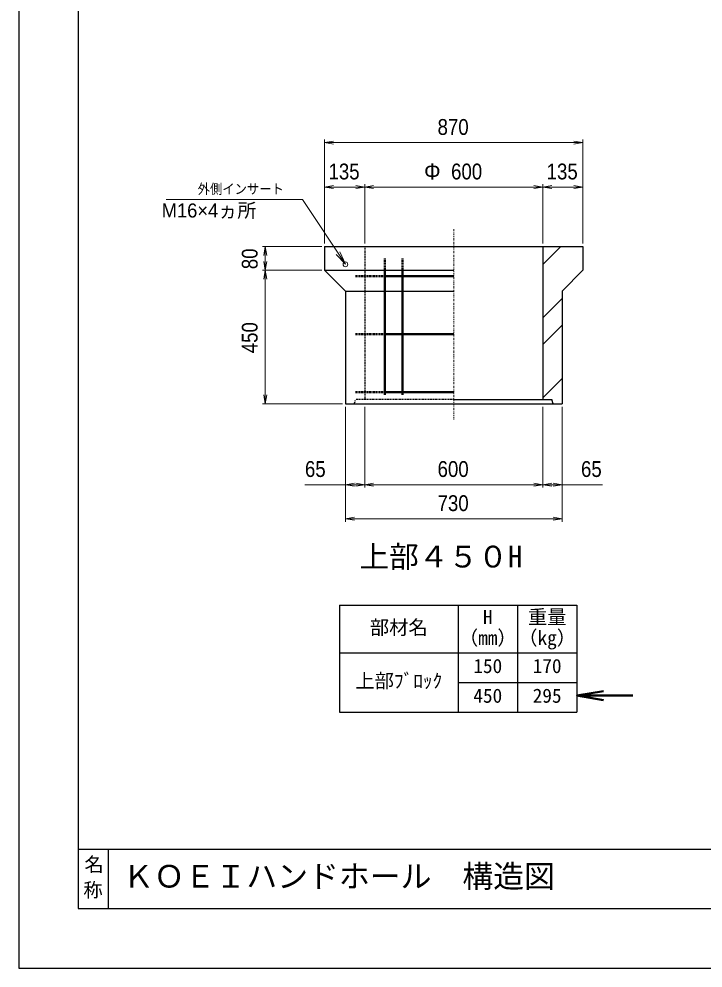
# Model space of a CAD drawing. Units: millimetres, scale not verified. Extents: x -210 to 210, y -148 to 148.
# Drawn here: x -210 to -94.8, y -148.5 to 11.3 of the extents above; entities that cross this region are included whole.
import ezdxf
from ezdxf.enums import TextEntityAlignment as Align

# ---------------------------------------------------------------- set-up
doc = ezdxf.new("R2010")
doc.units = ezdxf.units.MM
doc.linetypes.add('USER1', pattern=[12.95, 6.35, -3.175, 0.25, -3.175])
doc.linetypes.add('USER2', pattern=[4.7625, 3.175, -1.5875])
doc.layers.add('0-0', color=7, linetype='Continuous')
for name, color, linetype, lineweight in [('0-1_0', 9, 'Continuous', 25), ('0-2_dims', 2, 'Continuous', 13), ('0-3_pen1実線', 4, 'Continuous', 13), ('0-4_pen2実線', 3, 'Continuous', 13), ('0-5_pen3実線', 7, 'Continuous', 25), ('0-6_pen4実線', 6, 'Continuous', 25), ('0-7_pen1一点', 4, 'USER1', 13), ('0-8_pen2破線', 3, 'USER2', 25), ('0-A_鉄筋 1', 7, 'Continuous', 50), ('0-B_鉄筋 2', 7, 'USER2', 50)]:
    doc.layers.add(name, color=color, linetype=linetype, lineweight=lineweight)
doc.styles.add('ＭＳ ゴシック', font='')
doc.styles.add('ＭＳ Ｐゴシック', font='')
doc.styles.get('ＭＳ ゴシック').set_extended_font_data('MS Gothic')
doc.styles.get('ＭＳ Ｐゴシック').set_extended_font_data('MS PGothic')

# ---------------------------------------------------------------- blocks, each defined once
blk = doc.blocks.new('部分図 1')
at = {"layer": '0-1_0'}
blk.add_lwpolyline([(0, 0), (8400, 0), (8400, 5940), (0, 5940)], close=True, dxfattribs=at)
at = {"layer": '0-2_dims'}
for p, q in [((1030, 2440), (1030, 2789.95)), ((1900, 2440), (1900, 2789.95)), ((1900, 2779.95), (1030, 2779.95)), ((1030, 2440), (1030, 2639.95)), ((1165, 2629.95), (1030, 2629.95)), ((1165, 2440), (1165, 2639.95)), ((1165, 2440), (1165, 2639.95)), ((1165, 2629.95), (1765, 2629.95)), ((1765, 2440), (1765, 2639.95)), ((1765, 2440), (1765, 2639.95)), ((1765, 2629.95), (1900, 2629.95)), ((1900, 2440), (1900, 2639.95)), ((1020, 2430), (820.06, 2430)), ((830.06, 2350), (830.06, 2430)), ((1020, 2350), (820.06, 2350)), ((1020, 2350), (820.06, 2350)), ((830.06, 2350), (830.06, 1900)), ((1090, 1900), (820.06, 1900)), ((1100, 1890), (1100, 1617.86)), ((1100, 1890), (1100, 1503)), ((1165, 1890), (1165, 1617.86)), ((1165, 1890), (1165, 1617.86)), ((1765, 1890), (1765, 1617.86)), ((1765, 1890), (1765, 1617.86)), ((1830, 1890), (1830, 1617.86)), ((1830, 1890), (1830, 1503)), ((1165, 1627.86), (1765, 1627.86)), ((1100, 1513), (1830, 1513))]:
    blk.add_line(p, q, dxfattribs=at)
at = {"layer": '0-2_dims', "lineweight": 18}
blk.add_line((910.07, 2588.38), (495.76, 2588.38), dxfattribs=at)
at = {"layer": '0-2_dims', "lineweight": 50}
blk.add_line((1879.75, 917.59), (2068, 917.59), dxfattribs=at)
at = {"layer": '0-2_dims'}
for points in [[(1060, 2784.95), (1030, 2779.95), (1060, 2774.95)], [(1870, 2774.95), (1900, 2779.95), (1870, 2784.95)], [(1060, 2634.95), (1030, 2629.95), (1060, 2624.95)], [(1135, 2624.95), (1165, 2629.95), (1135, 2634.95)], [(1195, 2634.95), (1165, 2629.95), (1195, 2624.95)], [(1735, 2624.95), (1765, 2629.95), (1735, 2634.95)], [(1795, 2634.95), (1765, 2629.95), (1795, 2624.95)], [(1870, 2624.95), (1900, 2629.95), (1870, 2634.95)], [(1100, 2370), (955.07, 2588.38), (910.07, 2588.38)], [(835.06, 2400), (830.06, 2430), (825.06, 2400)], [(1068.87, 2403.35), (1100, 2370), (1081.37, 2411.64)], [(825.06, 2380), (830.06, 2350), (835.06, 2380)], [(835.06, 2320), (830.06, 2350), (825.06, 2320)], [(825.06, 1930), (830.06, 1900), (835.06, 1930)], [(1130, 1632.86), (1100, 1627.86), (1130, 1622.86)], [(1135, 1622.86), (1165, 1627.86), (1135, 1632.86)], [(1195, 1632.86), (1165, 1627.86), (1195, 1622.86)], [(1735, 1622.86), (1765, 1627.86), (1735, 1632.86)], [(1795, 1632.86), (1765, 1627.86), (1795, 1622.86)], [(1800, 1622.86), (1830, 1627.86), (1800, 1632.86)], [(1165, 1627.86), (1100, 1627.86), (963.6, 1627.86)], [(1765, 1627.86), (1830, 1627.86), (1966.4, 1627.86)], [(1130, 1518), (1100, 1513), (1130, 1508)], [(1800, 1508), (1830, 1513), (1800, 1518)]]:
    blk.add_lwpolyline(points, dxfattribs=at)
at = {"layer": '0-2_dims', "lineweight": 50}
blk.add_lwpolyline([(1969.75, 932.59), (1879.75, 917.59), (1969.75, 902.59)], dxfattribs=at)
at = {"layer": '0-3_pen1実線'}
for p, q in [((1765, 2369.05), (1825.95, 2430)), ((1765, 2189.44), (1830, 2254.44)), ((1765, 2099.64), (1830, 2164.64)), ((1765, 1920.03), (1830, 1985.03))]:
    blk.add_line(p, q, dxfattribs=at)
at = {"layer": '0-4_pen2実線'}
blk.add_circle((1100, 2370), 8, dxfattribs=at)
at = {"layer": '0-5_pen3実線'}
for p, q in [((1030, 2430), (1900, 2430)), ((1030, 2430), (1030, 2350)), ((1765, 2430), (1765, 1915)), ((1900, 2430), (1900, 2350)), ((1100, 2280), (1030, 2350)), ((1030, 2350), (1465, 2350)), ((1830, 2280), (1900, 2350)), ((1100, 2280), (1100, 1900)), ((1100, 2280), (1465, 2280)), ((1830, 2280), (1830, 1900)), ((1100, 1900), (1830, 1900)), ((1465, 1915), (1795, 1915)), ((1800, 1900), (1795, 1915)), ((1479.75, 1221.59), (1479.75, 861.59)), ((1679.75, 1221.59), (1679.75, 861.59)), ((1079.75, 1061.59), (1879.75, 1061.59)), ((1479.75, 961.59), (1879.75, 961.59)), ((300, 400), (300, 200))]:
    blk.add_line(p, q, dxfattribs=at)
at = {"layer": '0-6_pen4実線'}
for p, q in [((1079.75, 1221.59), (1879.75, 1221.59)), ((1079.75, 1221.59), (1079.75, 861.59)), ((1879.75, 1221.59), (1879.75, 861.59)), ((1079.75, 861.59), (1879.75, 861.59)), ((200, 400), (8200, 400))]:
    blk.add_line(p, q, dxfattribs=at)
blk.add_lwpolyline([(200, 200), (8200, 200), (8200, 5740), (200, 5740)], close=True, dxfattribs=at)
at = {"layer": '0-7_pen1一点'}
blk.add_line((1465, 2488.72), (1465, 1846.79), dxfattribs=at)
at = {"layer": '0-8_pen2破線'}
for p, q in [((1165, 2430), (1165, 1915)), ((1130, 1900), (1135, 1915)), ((1465, 1915), (1135, 1915))]:
    blk.add_line(p, q, dxfattribs=at)
at = {"layer": '0-A_鉄筋 1'}
for p, q in [((1232.5, 2350), (1232.5, 1930)), ((1292.5, 2350), (1292.5, 1930)), ((1232.5, 2330), (1465, 2330)), ((1232.5, 2135), (1465, 2135)), ((1232.5, 1940), (1465, 1940))]:
    blk.add_line(p, q, dxfattribs=at)
at = {"layer": '0-B_鉄筋 2'}
for p, q in [((1232.5, 2350), (1232.5, 2390)), ((1292.5, 2350), (1292.5, 2390)), ((1232.5, 2330), (1132.5, 2330)), ((1232.5, 2135), (1132.5, 2135)), ((1232.5, 1940), (1132.5, 1940))]:
    blk.add_line(p, q, dxfattribs=at)
at = {"layer": '0-2_dims', "color": 7, "style": 'ＭＳ Ｐゴシック', "width": 0.9}
for s, height, p in [('870', 53.32, (1410.45, 2789.95)), ('135', 53.32, (1042.95, 2639.95)), ('600', 53.32, (1455.91, 2639.95)), ('135', 53.32, (1777.95, 2639.95)), ('外側インサート', 33.79, (602.22, 2596.9)), ('65', 53.32, (963.6, 1637.86)), ('600', 53.32, (1410.45, 1637.86)), ('65', 53.32, (1893.67, 1637.86)), ('730', 53.32, (1410.45, 1523))]:
    blk.add_text(s, height=height, dxfattribs=at).set_placement(p, align=Align.BOTTOM_LEFT)
at = {"layer": '0-2_dims', "color": 7}
for s, height, style, p in [('Φ', 53.32, 'ＭＳ Ｐゴシック', (1365, 2639.95)), ('M16×4ヵ所', 47.21, 'ＭＳ Ｐゴシック', (480.88, 2513.55)), ('上部４５０H', 73.31, 'ＭＳ ゴシック', (1147, 1327))]:
    blk.add_text(s, height=height, dxfattribs=dict(at, style=style)).set_placement(p, align=Align.BOTTOM_LEFT)
at = {"layer": '0-2_dims', "color": 7, "style": 'ＭＳ Ｐゴシック', "width": 0.9}
for s, p in [('80', (820.06, 2353.64)), ('450', (820.06, 2070.45))]:
    blk.add_text(s, height=53.32, rotation=90, dxfattribs=at).set_placement(p, align=Align.BOTTOM_LEFT)
at = {"layer": '0-5_pen3実線', "style": 'ＭＳ ゴシック'}
for s, height, p in [('H', 47.65, (1563.51, 1144.09)), ('重量', 47.64, (1714.77, 1144.09)), ('部材名', 47.65, (1182.27, 1109.09)), ('（mm）', 47.66, (1482.24, 1074.08)), ('（kg）', 47.66, (1682.24, 1074.08)), ('150', 47.65, (1531.01, 979.09)), ('170', 47.63, (1731.03, 979.1)), ('上部ﾌﾞﾛｯｸ', 47.65, (1133.52, 929.09)), ('450', 47.64, (1531.02, 879.1)), ('295', 47.64, (1731.01, 879.09)), ('名', 47.65, (220.57, 310.7)), ('ＫＯＥＩハンドホール\u3000構造図', 76.24, (350, 248)), ('称', 47.62, (217.15, 224.87))]:
    blk.add_text(s, height=height, dxfattribs=at).set_placement(p, align=Align.BOTTOM_LEFT)

msp = doc.modelspace()

# ---------------------------------------------------------------- block references
at = {"layer": '0-0', "xscale": 0.05, "yscale": 0.05}
msp.add_blockref('部分図 1', (-210, -148.5), dxfattribs=at)

doc.saveas('drawing.dxf')
